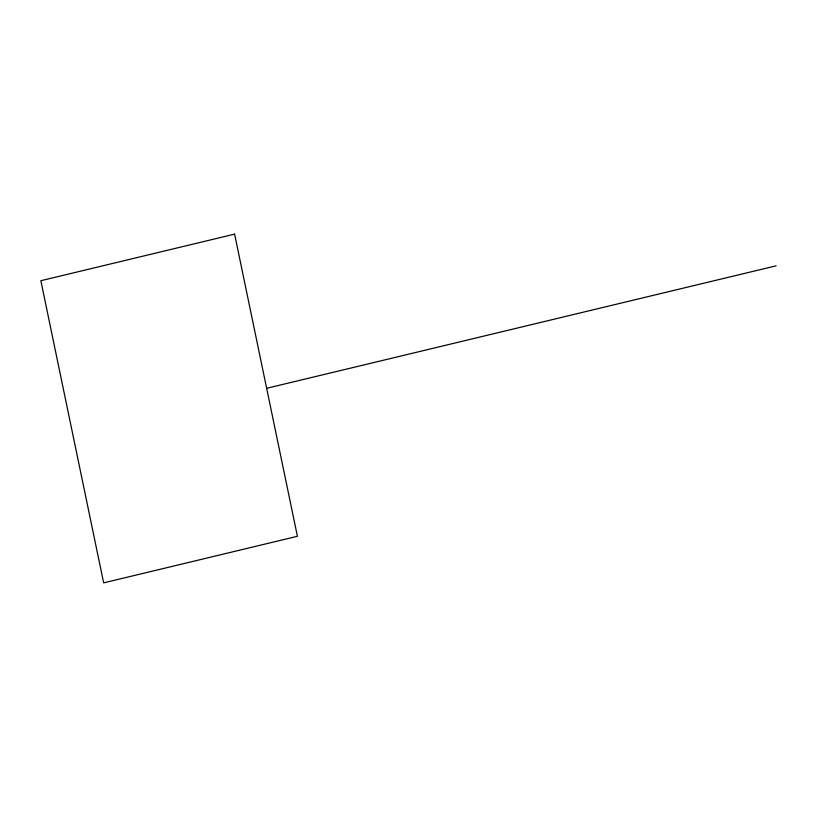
<?xml version="1.0" encoding="UTF-8"?>
<svg xmlns="http://www.w3.org/2000/svg" width="817" height="817" viewBox="0 0 817 817"><rect width="100%" height="100%" fill="white"/><g stroke="black" fill="none" stroke-linecap="round" stroke-linejoin="round"><path stroke-width="1.23" d="M266.648 388.3L776.15 265.821M234.602 234.132L40.85 280.711L103.657 582.868L297.419 536.289L234.602 234.132"/></g></svg>
